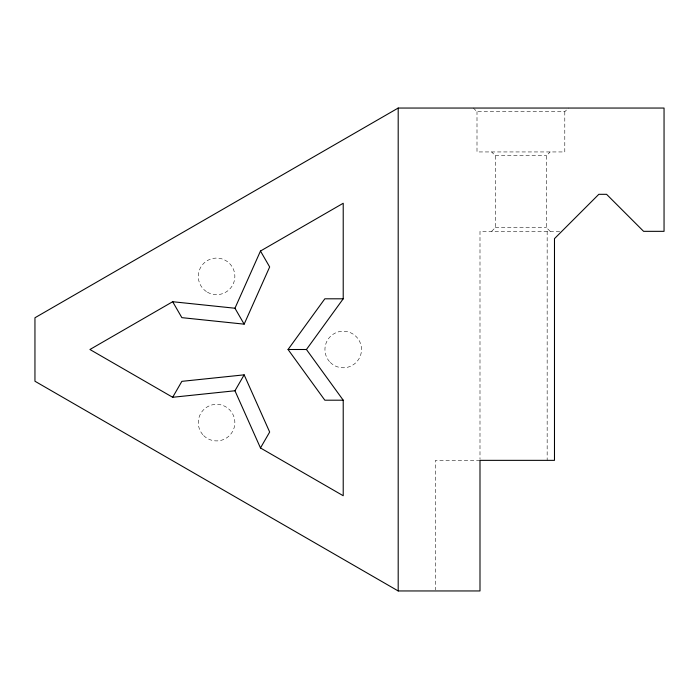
<?xml version="1.0" encoding="UTF-8"?>
<svg xmlns="http://www.w3.org/2000/svg" width="699" height="699" viewBox="0 0 699 699"><rect width="100%" height="100%" fill="white"/><g stroke="black" fill="none" stroke-linecap="round" stroke-linejoin="round"><path stroke-width="0.52" stroke-dasharray="3.5 2.62" d="M473.337 108.048L476.998 111.7L564.792 111.7L568.453 108.048M550.165 231.334L546.504 227.673L546.504 155.606L550.165 151.945M491.624 231.334L495.285 227.673L495.285 155.606L491.624 151.945M495.285 155.606L546.504 155.606M495.285 227.673L546.504 227.673M559.707 231.334L479.995 231.334L479.995 459.26M479.995 460.353L435.433 460.353L435.433 589.869M564.792 111.7L564.792 151.945L476.998 151.945L476.998 111.7M547.16 231.334L547.16 460.353M207.428 292.217A18.296 18.296 0 0 0 234.864 276.376A18.296 18.296 0 0 0 207.428 260.535A18.296 18.296 0 0 0 207.428 292.217M330.286 362.432A18.296 18.296 0 0 0 360.885 354.236A18.296 18.296 0 0 0 338.482 331.833A18.296 18.296 0 0 0 330.286 362.432M203.636 435.556A18.296 18.296 0 0 0 234.244 427.351A18.296 18.296 0 0 0 211.841 404.948A18.296 18.296 0 0 0 203.636 435.556"/><path stroke-width="1.05" d="M234.96 390.767L172.67 397.277L89.926 349.5L172.67 301.723L181.862 317.652L244.152 324.153L234.96 308.233L260.474 251.037L343.218 203.26L343.218 298.805L306.442 349.5L288.058 349.5L324.834 400.195L343.218 400.195L343.218 495.74L260.474 447.963L234.96 390.767L244.152 374.847L269.665 432.043L260.474 447.963M244.152 324.153L269.665 266.957L260.474 251.037M172.67 397.277L181.862 381.348L244.152 374.847M288.058 349.5L324.834 298.805L343.218 298.805M398.194 108.048L34.95 317.765L34.95 381.235L398.194 590.952L479.995 590.952L479.995 460.353L554.482 460.353L554.482 238.647L598.816 194.313L606.575 194.313L643.596 231.334L664.05 231.334L664.05 108.048L398.194 108.048L398.194 590.952M172.67 301.723L234.96 308.233M306.442 349.5L343.218 400.195"/></g></svg>
